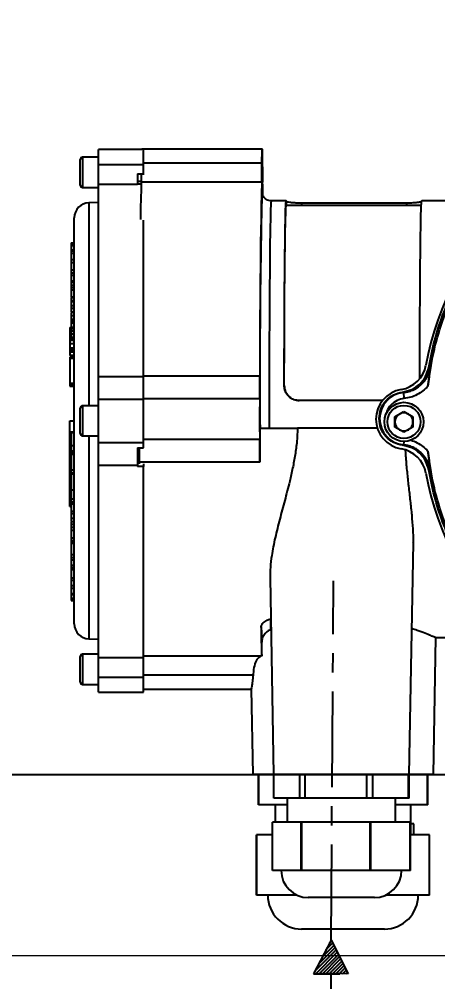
# Model space of a CAD drawing. Header units: millimetres. Extents: x 1756 to 4801, y 514 to 2668.
# Drawn here: x 2333.1 to 2472.1, y 2071.3 to 2390.9 of the extents above; entities that cross this region are included whole.
import ezdxf

# ---------------------------------------------------------------- set-up
doc = ezdxf.new("R2010")
doc.units = ezdxf.units.MM
doc.linetypes.add('CENTER', pattern=[50.8, 31.75, -6.35, 6.35, -6.35])
doc.layers.add('AM_5', color=3, linetype='Continuous', lineweight=25)
doc.layers.add('layer 1', color=7, linetype='Continuous')
doc.styles.add('SLDTEXTSTYLE1', font='txt.shx', dxfattribs={"width": 0.7, "bigfont": 'gbcbig.shx'})
doc.dimstyles.new('SLDDIMSTYLE12$0', dxfattribs={"dimtxt": 12, "dimasz": 10, "dimexe": 0, "dimexo": 0.0625, "dimgap": 0.875, "dimtad": 1, "dimdec": 1, "dimlfac": 1.8, "dimrnd": 1e-09, "dimzin": 12, "dimdsep": 46, "dimtxsty": 'SLDTEXTSTYLE1', "dimcen": 0.09, "dimdle": 8.16, "dimclrd": 3, "dimclre": 3, "dimadec": 0, "dimazin": 3, "dimtfac": 1, "dimtdec": 1, "dimtofl": 0, "dimtmove": 0, "dimatfit": 3, "dimfxl": 0, "dimfrac": 2, "dimtolj": 1, "dimlwd": 5, "dimlwe": 5, "dimarcsym": 0})

# ---------------------------------------------------------------- blocks, each defined once
blk = doc.blocks.new('*D47')
at = {"layer": 'AM_5', "color": 3, "lineweight": 5, "transparency": 16777216}
blk.add_line((2674.76, 2473.93), (2280.36, 2473.93), dxfattribs=at)
at = {"layer": 'AM_5', "color": 3, "linetype": 'Continuous', "lineweight": 5, "transparency": 16777216}
for p, q in [((2280.36, 2463.93), (2280.36, 2150.15)), ((2686.43, 2140.15), (2280.36, 2140.15))]:
    blk.add_line(p, q, dxfattribs=at)
at = {"layer": 'AM_5', "color": 3, "transparency": 16777216}
for points in [[(2278.69, 2463.93), (2282.03, 2463.93), (2280.36, 2473.93)], [(2278.69, 2150.15), (2282.03, 2150.15), (2280.36, 2140.15)]]:
    blk.add_solid(points, dxfattribs=at)
at = {"layer": 'Defpoints', "color": 0, "transparency": 16777216}
for p in [(2674.82, 2473.93), (2280.36, 2140.15), (2686.5, 2140.15)]:
    blk.add_point(p, dxfattribs=at)
at = {"layer": 'AM_5', "color": 0, "transparency": 16777216, "insert": (2265.77, 2307.04), "char_height": 12, "attachment_point": 5, "rotation": 90, "style": 'SLDTEXTSTYLE1'}
blk.add_mtext('\\A1;{\\H2.28571x;335}', dxfattribs=at)
blk = doc.blocks.new('*D48')
at = {"layer": 'AM_5', "color": 3, "lineweight": 5, "transparency": 16777216}
blk.add_line((2533.32, 2139.92), (2280.18, 2139.92), dxfattribs=at)
at = {"layer": 'AM_5', "color": 3, "linetype": 'Continuous', "lineweight": 5, "transparency": 16777216}
for p, q in [((2280.18, 2129.92), (2280.18, 2089.92)), ((2533.32, 2079.92), (2280.18, 2079.92))]:
    blk.add_line(p, q, dxfattribs=at)
at = {"layer": 'AM_5', "color": 3, "transparency": 16777216}
for points in [[(2278.51, 2129.92), (2281.84, 2129.92), (2280.18, 2139.92)], [(2278.51, 2089.92), (2281.84, 2089.92), (2280.18, 2079.92)]]:
    blk.add_solid(points, dxfattribs=at)
at = {"layer": 'Defpoints', "color": 0, "transparency": 16777216}
for p in [(2533.38, 2139.92), (2280.18, 2079.92), (2533.38, 2079.92)]:
    blk.add_point(p, dxfattribs=at)
at = {"layer": 'AM_5', "color": 0, "transparency": 16777216, "insert": (2265.59, 2109.92), "char_height": 12, "attachment_point": 5, "rotation": 90, "style": 'SLDTEXTSTYLE1'}
blk.add_mtext('\\A1;{\\H2.28571x;60}', dxfattribs=at)

msp = doc.modelspace()

# ---------------------------------------------------------------- hatches: boundary and pattern name
at = {"layer": 'layer 1'}
h = msp.add_hatch(dxfattribs=at)
h.set_pattern_fill('ANSI31', color=256, scale=0.25)
h.set_pattern_definition([(45, (-5471.8846, 3417.9834), (-0.56126601, 0.56126601), [])])
h.paths.add_polyline_path([(2436.639, 2085.135), (2430.773, 2073.984), (2436.563, 2073.984), (2442.353, 2073.905)])

# ---------------------------------------------------------------- linework, layer by layer
at = {"color": 7, "linetype": 'Continuous', "lineweight": 25}
for p, q in [((2373.735, 2347.665), (2359.356, 2347.665)), ((2359.356, 2342.64), (2359.356, 2347.665)), ((2373.733, 2347.62), (2373.748, 2347.81)), ((2413.746, 2347.81), (2373.748, 2347.81)), ((2374.356, 2342.64), (2374.356, 2347.618)), ((2353.356, 2340.065), (2353.356, 2344.315)), ((2359.356, 2345.065), (2354.106, 2345.065)), ((2354.106, 2345.065), (2354.106, 2340.065)), ((2413.684, 2343.142), (2374.356, 2343.142)), ((2353.356, 2335.815), (2353.356, 2340.065)), ((2354.106, 2340.065), (2354.106, 2335.065)), ((2359.356, 2342.64), (2374.356, 2342.64)), ((2359.356, 2336.199), (2359.356, 2342.64)), ((2372.356, 2339.56), (2374.356, 2339.56)), ((2372.356, 2339.56), (2372.356, 2336.199)), ((2374.356, 2339.56), (2374.356, 2342.64)), ((2374.356, 2339.265), (2374.356, 2339.56)), ((2372.356, 2337.124), (2373.627, 2337.124)), ((2413.614, 2336.819), (2373.615, 2336.819)), ((2354.106, 2335.065), (2359.356, 2335.065)), ((2359.356, 2336.199), (2372.356, 2336.199)), ((2359.356, 2272.284), (2359.356, 2336.199)), ((2372.356, 2336.199), (2372.356, 2336.107)), ((2373.583, 2336.107), (2372.356, 2336.107)), ((2359.356, 2330.065), (2356.225, 2329.983)), ((2356.225, 2329.983), (2356.225, 2262.565)), ((2421.746, 2330.61), (2416.746, 2330.61)), ((2421.789, 2329.11), (2421.789, 2330.459)), ((2426.835, 2329.962), (2461.834, 2329.962)), ((2426.835, 2329.962), (2426.835, 2329.11)), ((2461.834, 2329.11), (2461.834, 2329.962)), ((2476.049, 2330.61), (2466.744, 2330.61)), ((2466.608, 2329.11), (2421.746, 2329.11)), ((2351.356, 2257.565), (2351.356, 2324.984)), ((2374.356, 2272.284), (2374.356, 2324.191)), ((2350.356, 2316.699), (2351.356, 2316.699)), ((2350.356, 2316.699), (2350.356, 2316.558)), ((2350.356, 2316.558), (2351.356, 2316.558)), ((2350.356, 2316.558), (2350.356, 2315.967)), ((2350.356, 2315.926), (2351.356, 2315.926)), ((2350.356, 2315.926), (2350.356, 2315.786)), ((2350.356, 2315.786), (2351.356, 2315.786)), ((2350.356, 2314.354), (2351.356, 2314.354)), ((2350.356, 2314.354), (2350.356, 2314.216)), ((2350.356, 2314.216), (2351.356, 2314.216)), ((2350.356, 2314.216), (2350.356, 2314.094)), ((2350.356, 2314.058), (2351.356, 2314.058)), ((2350.356, 2314.058), (2350.356, 2313.27)), ((2350.356, 2313.27), (2351.356, 2313.27)), ((2350.356, 2311.193), (2351.356, 2311.193)), ((2350.356, 2310.11), (2351.356, 2310.11)), ((2350.356, 2310.11), (2350.356, 2307.667)), ((2350.356, 2307.667), (2351.356, 2307.667)), ((2350.231, 2305.607), (2350.356, 2305.607)), ((2350.356, 2306.736), (2351.356, 2306.736)), ((2350.356, 2306.736), (2350.356, 2305.913)), ((2350.356, 2305.913), (2351.356, 2305.913)), ((2350.356, 2305.913), (2350.356, 2304.018)), ((2350.356, 2304.018), (2351.356, 2304.018)), ((2350.356, 2304.018), (2350.356, 2303.588)), ((2350.356, 2303.588), (2351.356, 2303.588)), ((2350.356, 2302.656), (2351.356, 2302.656)), ((2350.356, 2302.656), (2350.356, 2301.833)), ((2350.356, 2301.833), (2351.356, 2301.833)), ((2350.356, 2301.833), (2350.356, 2301.096)), ((2350.231, 2298.402), (2350.356, 2298.402)), ((2350.356, 2301.096), (2351.356, 2301.096)), ((2350.356, 2300.932), (2350.356, 2300.657)), ((2350.356, 2298.769), (2351.356, 2298.769)), ((2350.356, 2298.735), (2350.356, 2298.69)), ((2350.356, 2298.69), (2351.356, 2298.69)), ((2350.356, 2298.495), (2351.356, 2298.495)), ((2350.356, 2297.53), (2351.356, 2297.53)), ((2350.356, 2297.161), (2351.356, 2297.161)), ((2350.356, 2297.09), (2350.356, 2297.045)), ((2350.356, 2295.847), (2351.356, 2295.847)), ((2350.356, 2295.835), (2350.356, 2295.003)), ((2350.356, 2294.924), (2351.356, 2294.924)), ((2350.356, 2293.77), (2351.356, 2293.77)), ((2350.356, 2293.671), (2351.356, 2293.671)), ((2350.356, 2293.496), (2350.356, 2292.498)), ((2350.356, 2292.498), (2351.356, 2292.498)), ((2349.856, 2288.522), (2350.356, 2288.522)), ((2349.856, 2288.522), (2349.856, 2288.053)), ((2350.356, 2291.356), (2351.356, 2291.356)), ((2350.356, 2291.356), (2350.356, 2290.815)), ((2350.356, 2290.815), (2351.356, 2290.815)), ((2350.356, 2290.781), (2350.356, 2290.687)), ((2350.356, 2290.687), (2351.356, 2290.687)), ((2350.356, 2290.687), (2350.356, 2290.147)), ((2350.356, 2290.147), (2351.356, 2290.147)), ((2350.356, 2288.695), (2351.356, 2288.695)), ((2350.356, 2288.695), (2350.356, 2288.185)), ((2349.856, 2288.053), (2350.356, 2288.053)), ((2349.856, 2288.053), (2349.856, 2287.745)), ((2349.856, 2287.745), (2350.356, 2287.745)), ((2349.856, 2287.745), (2349.856, 2287.743)), ((2349.856, 2287.743), (2350.356, 2287.743)), ((2349.856, 2287.743), (2349.856, 2286.796)), ((2349.856, 2286.796), (2350.356, 2286.796)), ((2349.856, 2286.796), (2349.856, 2284.353)), ((2350.356, 2288.185), (2351.356, 2288.185)), ((2350.356, 2287.471), (2351.356, 2287.471)), ((2350.356, 2287.471), (2350.356, 2286.51)), ((2350.356, 2286.51), (2351.356, 2286.51)), ((2350.356, 2285.397), (2351.356, 2285.397)), ((2350.356, 2285.397), (2350.356, 2284.827)), ((2349.856, 2284.353), (2351.356, 2284.353)), ((2349.856, 2284.353), (2349.856, 2283.248)), ((2349.856, 2283.248), (2351.356, 2283.248)), ((2350.356, 2284.827), (2351.356, 2284.827)), ((2349.856, 2281.834), (2351.356, 2281.834)), ((2349.856, 2281.834), (2349.856, 2281.533)), ((2349.856, 2281.533), (2351.356, 2281.533)), ((2349.856, 2280.985), (2351.356, 2280.985)), ((2349.856, 2280.985), (2349.856, 2280.439)), ((2349.856, 2280.439), (2351.356, 2280.439)), ((2349.856, 2280.439), (2349.856, 2279.413)), ((2349.856, 2279.413), (2351.356, 2279.413)), ((2349.856, 2279.295), (2351.356, 2279.295)), ((2349.856, 2279.068), (2351.356, 2279.068)), ((2349.856, 2279.029), (2351.356, 2279.029)), ((2349.856, 2278.718), (2349.856, 2278.565)), ((2349.856, 2278.565), (2351.356, 2278.565)), ((2349.856, 2278.565), (2349.856, 2278.358)), ((2349.856, 2278.358), (2351.356, 2278.358)), ((2349.856, 2278.358), (2349.856, 2270.084)), ((2413.018, 2272.423), (2374.356, 2272.423)), ((2469.058, 2275.314), (2469.575, 2275.194)), ((2349.856, 2270.084), (2351.356, 2270.084)), ((2349.856, 2269.605), (2349.856, 2269.112)), ((2349.856, 2269.605), (2351.356, 2269.605)), ((2359.356, 2272.284), (2374.356, 2272.284)), ((2359.356, 2264.715), (2359.356, 2272.284)), ((2374.356, 2264.715), (2374.356, 2272.284)), ((2421.083, 2269.277), (2421.097, 2269.277)), ((2349.856, 2269.112), (2351.356, 2269.112)), ((2460.407, 2267.111), (2460.657, 2266.962)), ((2460.657, 2266.962), (2460.846, 2264.971)), ((2359.356, 2264.715), (2374.356, 2264.715)), ((2359.356, 2250.414), (2359.356, 2264.715)), ((2412.959, 2264.85), (2374.356, 2264.85)), ((2374.356, 2250.414), (2374.356, 2264.715)), ((2453.677, 2264.277), (2426.077, 2264.277)), ((2353.356, 2253.315), (2353.356, 2261.815)), ((2359.356, 2262.565), (2354.106, 2262.565)), ((2354.106, 2262.565), (2354.106, 2252.565)), ((2457.848, 2258.944), (2460.848, 2260.676)), ((2460.848, 2260.676), (2463.848, 2258.944)), ((2349.856, 2257.565), (2351.356, 2257.565)), ((2349.856, 2229.104), (2349.856, 2257.565)), ((2351.356, 2190.145), (2351.356, 2257.565)), ((2457.848, 2255.48), (2457.848, 2258.944)), ((2463.848, 2258.944), (2463.848, 2255.48)), ((2351.356, 2253.764), (2350.231, 2253.764)), ((2350.356, 2253.686), (2351.356, 2253.686)), ((2413.006, 2255.11), (2425.532, 2255.11)), ((2452.005, 2255.11), (2425.532, 2255.11)), ((2460.848, 2253.748), (2457.848, 2255.48)), ((2463.848, 2255.48), (2460.848, 2253.748)), ((2354.106, 2252.565), (2359.356, 2252.565)), ((2356.225, 2252.565), (2356.225, 2185.147)), ((2359.356, 2250.414), (2374.356, 2250.414)), ((2359.356, 2242.846), (2359.356, 2250.414)), ((2412.959, 2251.37), (2374.356, 2251.37)), ((2374.356, 2248.632), (2374.356, 2250.414)), ((2460.762, 2250.713), (2460.657, 2249.609)), ((2350.356, 2249.395), (2351.356, 2249.395)), ((2350.356, 2249.395), (2350.356, 2247.621)), ((2350.356, 2247.621), (2351.356, 2247.621)), ((2350.356, 2247.621), (2350.356, 2247.096)), ((2350.356, 2247.096), (2351.356, 2247.096)), ((2350.356, 2247.096), (2350.356, 2246.866)), ((2350.356, 2246.866), (2351.356, 2246.866)), ((2350.356, 2246.866), (2350.356, 2246.692)), ((2372.356, 2248.632), (2374.356, 2248.632)), ((2372.356, 2248.632), (2372.356, 2242.846)), ((2372.356, 2248.481), (2372.999, 2248.481)), ((2460.407, 2249.46), (2460.657, 2249.609)), ((2350.356, 2246.692), (2351.356, 2246.692)), ((2350.356, 2246.692), (2350.356, 2246.462)), ((2350.356, 2246.462), (2350.356, 2241.244)), ((2350.356, 2246.462), (2351.356, 2246.462)), ((2372.356, 2245.689), (2373.014, 2245.689)), ((2413.018, 2243.797), (2373.019, 2243.797)), ((2373.02, 2243.308), (2373.019, 2243.797)), ((2350.356, 2241.244), (2351.356, 2241.244)), ((2350.356, 2241.244), (2350.356, 2240.325)), ((2359.356, 2242.846), (2372.356, 2242.846)), ((2359.356, 2178.93), (2359.356, 2242.846)), ((2372.356, 2242.846), (2372.356, 2242.362)), ((2374.356, 2242.362), (2372.356, 2242.362)), ((2374.356, 2243.295), (2374.356, 2242.362)), ((2374.356, 2178.93), (2374.356, 2242.362)), ((2469.575, 2241.377), (2469.058, 2241.258)), ((2350.356, 2240.325), (2351.356, 2240.325)), ((2350.356, 2240.325), (2350.356, 2239.986)), ((2350.356, 2239.986), (2350.356, 2234.668)), ((2350.356, 2239.986), (2351.356, 2239.986)), ((2350.356, 2234.668), (2351.356, 2234.668)), ((2350.356, 2234.668), (2350.356, 2231.706)), ((2350.356, 2231.475), (2350.231, 2231.475)), ((2350.356, 2231.706), (2350.356, 2230.619)), ((2350.356, 2231.706), (2351.356, 2231.706)), ((2349.856, 2229.104), (2350.356, 2229.104)), ((2350.356, 2230.619), (2351.356, 2230.619)), ((2350.356, 2230.619), (2350.356, 2230.057)), ((2350.356, 2230.057), (2351.356, 2230.057)), ((2350.356, 2230.057), (2350.356, 2227.56)), ((2350.356, 2226.806), (2350.231, 2226.806)), ((2350.231, 2225.02), (2350.356, 2225.02)), ((2350.356, 2227.56), (2351.356, 2227.56)), ((2350.356, 2227.56), (2350.356, 2226.806)), ((2350.356, 2226.806), (2351.356, 2226.806)), ((2350.356, 2225.297), (2351.356, 2225.297)), ((2350.231, 2224.165), (2351.356, 2224.165)), ((2350.356, 2223.276), (2351.356, 2223.276)), ((2350.356, 2223.276), (2350.356, 2222.27)), ((2350.356, 2222.27), (2351.356, 2222.27)), ((2350.356, 2222.27), (2350.356, 2221.288)), ((2350.356, 2221.288), (2351.356, 2221.288)), ((2350.356, 2221.288), (2350.356, 2221.212)), ((2350.356, 2219.052), (2350.231, 2219.052)), ((2350.356, 2221.212), (2351.356, 2221.212)), ((2350.356, 2221.212), (2350.356, 2218.75)), ((2350.356, 2218.75), (2351.356, 2218.75)), ((2350.356, 2218.75), (2350.356, 2217.808)), ((2350.356, 2217.808), (2351.356, 2217.808)), ((2350.356, 2217.808), (2350.356, 2217.651)), ((2350.356, 2217.651), (2351.356, 2217.651)), ((2350.356, 2217.651), (2350.356, 2216.937)), ((2350.356, 2216.937), (2351.356, 2216.937)), ((2350.356, 2216.937), (2350.356, 2213.177)), ((2462.625, 2140.11), (2463.969, 2217.106)), ((2350.356, 2213.177), (2351.356, 2213.177)), ((2350.356, 2213.177), (2350.356, 2212.233)), ((2350.356, 2212.233), (2351.356, 2212.233)), ((2350.356, 2212.233), (2350.356, 2211.42)), ((2350.231, 2210.644), (2350.356, 2210.644)), ((2350.231, 2209.777), (2350.356, 2209.777)), ((2350.356, 2211.42), (2351.356, 2211.42)), ((2350.356, 2211.42), (2350.356, 2209.602)), ((2350.356, 2209.602), (2351.356, 2209.602)), ((2350.356, 2209.602), (2350.356, 2208.855)), ((2350.356, 2208.855), (2351.356, 2208.855)), ((2350.356, 2208.855), (2350.356, 2208.215)), ((2350.356, 2208.215), (2350.356, 2205.402)), ((2350.356, 2208.215), (2351.356, 2208.215)), ((2350.356, 2205.402), (2351.356, 2205.402)), ((2350.356, 2205.402), (2350.356, 2204.611)), ((2416.359, 2205.455), (2417.5, 2140.11)), ((2350.356, 2204.611), (2351.356, 2204.611)), ((2350.356, 2204.611), (2350.356, 2202.915)), ((2350.356, 2202.915), (2351.356, 2202.915)), ((2350.356, 2202.915), (2350.356, 2201.972)), ((2350.356, 2201.972), (2351.356, 2201.972)), ((2350.356, 2201.972), (2350.356, 2200.247)), ((2350.356, 2200.247), (2351.356, 2200.247)), ((2350.356, 2200.247), (2350.356, 2199.871)), ((2350.356, 2199.871), (2351.356, 2199.871)), ((2350.356, 2199.871), (2350.356, 2198.711)), ((2350.356, 2198.711), (2351.356, 2198.711)), ((2350.356, 2198.711), (2350.356, 2198.291)), ((2350.356, 2198.291), (2351.356, 2198.291)), ((2350.356, 2198.291), (2350.356, 2198.166)), ((2350.356, 2198.166), (2351.356, 2198.166)), ((2350.356, 2198.166), (2350.356, 2197.904)), ((2350.356, 2197.904), (2351.356, 2197.904)), ((2356.225, 2185.147), (2359.356, 2185.065)), ((2470.618, 2140.11), (2471.412, 2185.613)), ((2471.411, 2185.61), (2476.049, 2185.61)), ((2359.356, 2180.065), (2354.106, 2180.065)), ((2354.106, 2180.065), (2354.106, 2170.065)), ((2353.356, 2170.815), (2353.356, 2179.315)), ((2359.356, 2178.93), (2374.356, 2178.93)), ((2359.356, 2172.49), (2359.356, 2178.93)), ((2413.343, 2179.401), (2374.356, 2179.401)), ((2374.356, 2172.49), (2374.356, 2178.93)), ((2359.356, 2172.49), (2374.356, 2172.49)), ((2359.356, 2167.465), (2359.356, 2172.49)), ((2410.733, 2173.078), (2374.356, 2173.078)), ((2374.356, 2167.465), (2374.356, 2172.49)), ((2354.106, 2170.065), (2359.356, 2170.065)), ((2359.356, 2167.465), (2374.356, 2167.465)), ((2374.356, 2168.41), (2410.125, 2168.41)), ((2410.123, 2168.438), (2410.618, 2140.11)), ((2417.5, 2140.11), (2410.618, 2140.11)), ((2412.493, 2140.066), (2412.493, 2130.066)), ((2412.525, 2140.066), (2412.493, 2140.066)), ((2412.525, 2130.066), (2412.525, 2140.066)), ((2417.582, 2140.066), (2412.525, 2140.066)), ((2462.625, 2140.11), (2417.5, 2140.11)), ((2417.582, 2132.251), (2417.582, 2140.11)), ((2426.253, 2132.251), (2426.253, 2140.11)), ((2428.009, 2132.251), (2428.009, 2140.11)), ((2448.542, 2132.251), (2448.542, 2140.11)), ((2450.489, 2132.251), (2450.489, 2140.11)), ((2462.351, 2132.251), (2462.351, 2140.11)), ((2462.543, 2132.251), (2462.543, 2140.11)), ((2468.711, 2140.066), (2462.543, 2140.066)), ((2470.618, 2140.11), (2462.625, 2140.11)), ((2468.711, 2130.066), (2468.711, 2140.066)), ((2468.743, 2140.066), (2468.711, 2140.066)), ((2468.743, 2130.066), (2468.743, 2140.066)), ((2426.253, 2132.251), (2417.582, 2132.251)), ((2422.062, 2132.251), (2422.062, 2124.251)), ((2428.009, 2132.251), (2426.253, 2132.251)), ((2448.542, 2132.251), (2428.009, 2132.251)), ((2450.489, 2132.251), (2448.542, 2132.251)), ((2462.351, 2132.251), (2450.489, 2132.251)), ((2458.062, 2124.251), (2458.062, 2132.251)), ((2462.543, 2132.251), (2462.351, 2132.251)), ((2412.525, 2130.066), (2412.493, 2130.066)), ((2422.062, 2130.066), (2412.525, 2130.066)), ((2418.118, 2130.066), (2418.118, 2124.251)), ((2468.711, 2130.066), (2458.062, 2130.066)), ((2463.118, 2120.066), (2463.118, 2130.066)), ((2468.743, 2130.066), (2468.711, 2130.066)), ((2417.14, 2108.251), (2417.14, 2124.251)), ((2426.695, 2124.251), (2417.14, 2124.251)), ((2426.695, 2108.251), (2426.695, 2124.251)), ((2426.963, 2124.251), (2426.695, 2124.251)), ((2426.963, 2108.251), (2426.963, 2124.251)), ((2449.588, 2124.251), (2426.963, 2124.251)), ((2449.588, 2108.251), (2449.588, 2124.251)), ((2449.885, 2124.251), (2449.588, 2124.251)), ((2449.885, 2108.251), (2449.885, 2124.251)), ((2462.955, 2124.251), (2449.885, 2124.251)), ((2462.955, 2108.251), (2462.955, 2124.251)), ((2462.984, 2124.251), (2462.955, 2124.251)), ((2462.984, 2108.251), (2462.984, 2124.251)), ((2464.171, 2123.705), (2463.118, 2123.705)), ((2464.171, 2120.066), (2464.171, 2123.705)), ((2464.171, 2123.705), (2464.173, 2123.705)), ((2464.173, 2120.066), (2464.173, 2123.705)), ((2411.868, 2120.066), (2411.868, 2100.066)), ((2411.868, 2100.066), (2411.868, 2120.066)), ((2417.14, 2120.066), (2411.868, 2120.066)), ((2411.868, 2120.066), (2411.868, 2120.066)), ((2469.367, 2120.066), (2462.984, 2120.066)), ((2469.367, 2100.066), (2469.367, 2120.066)), ((2469.368, 2120.066), (2469.367, 2120.066)), ((2469.368, 2100.066), (2469.368, 2120.066)), ((2421.918, 2108.251), (2417.14, 2108.251)), ((2426.695, 2108.251), (2421.918, 2108.251)), ((2426.963, 2108.251), (2426.695, 2108.251)), ((2438.275, 2108.251), (2426.963, 2108.251)), ((2449.588, 2108.251), (2438.275, 2108.251)), ((2449.885, 2108.251), (2449.588, 2108.251)), ((2456.42, 2108.251), (2449.885, 2108.251)), ((2462.955, 2108.251), (2456.42, 2108.251)), ((2462.984, 2108.251), (2462.955, 2108.251)), ((2418.968, 2100.066), (2411.868, 2100.066)), ((2411.868, 2100.066), (2411.868, 2100.066)), ((2425.32, 2100.066), (2418.968, 2100.066)), ((2454.817, 2100.066), (2454.805, 2100.066)), ((2454.817, 2100.066), (2454.817, 2100.072)), ((2455.172, 2100.066), (2454.817, 2100.066)), ((2455.172, 2100.066), (2455.172, 2100.244)), ((2462.27, 2100.066), (2455.172, 2100.066)), ((2469.367, 2100.066), (2462.27, 2100.066)), ((2469.368, 2100.066), (2469.367, 2100.066)), ((2451.062, 2099.251), (2429.062, 2099.251)), ((2454.368, 2088.816), (2426.868, 2088.816))]:
    msp.add_line(p, q, dxfattribs=at)
at = {"color": 7, "linetype": 'Continuous', "lineweight": 25, "flags": 128}
for points in [[(2413.684, 2343.142), (2413.691, 2344.685), (2413.702, 2345.99), (2413.715, 2346.981), (2413.73, 2347.6), (2413.746, 2347.81), (2413.762, 2347.6), (2413.777, 2346.981), (2413.79, 2345.99), (2413.801, 2344.685), (2413.809, 2343.142)], [(2413.679, 2333.255), (2413.681, 2333.276), (2413.729, 2333.586), (2413.777, 2333.537), (2413.787, 2333.482)], [(2416.746, 2330.61), (2416.701, 2330.448), (2416.654, 2329.929), (2416.608, 2329.057), (2416.562, 2327.834), (2416.517, 2326.268), (2416.474, 2324.365), (2416.431, 2322.136), (2416.39, 2319.591), (2416.351, 2316.743), (2416.314, 2313.605), (2416.279, 2310.194), (2416.247, 2306.526), (2416.216, 2302.619), (2416.189, 2298.493), (2416.164, 2294.168), (2416.142, 2289.664), (2416.123, 2285.005), (2416.107, 2280.214), (2416.094, 2275.313), (2416.085, 2270.328), (2416.078, 2265.282), (2416.075, 2260.201), (2416.076, 2255.11)], [(2421.083, 2269.277), (2421.092, 2274.296), (2421.104, 2279.234), (2421.119, 2284.068), (2421.138, 2288.772), (2421.159, 2293.324), (2421.184, 2297.702), (2421.211, 2301.882), (2421.241, 2305.845), (2421.273, 2309.571), (2421.308, 2313.041), (2421.345, 2316.237), (2421.384, 2319.146), (2421.424, 2321.75), (2421.467, 2324.039), (2421.51, 2326), (2421.555, 2327.623), (2421.601, 2328.902), (2421.648, 2329.828), (2421.695, 2330.398), (2421.742, 2330.609), (2421.789, 2330.459)], [(2466.085, 2271.546), (2466.09, 2274.296), (2466.102, 2279.234), (2466.117, 2284.068), (2466.136, 2288.772), (2466.157, 2293.324), (2466.182, 2297.702), (2466.209, 2301.882), (2466.239, 2305.845), (2466.271, 2309.571), (2466.306, 2313.041), (2466.343, 2316.237), (2466.382, 2319.146), (2466.422, 2321.75), (2466.465, 2324.039), (2466.508, 2326), (2466.553, 2327.623), (2466.599, 2328.902), (2466.646, 2329.828), (2466.693, 2330.398), (2466.74, 2330.609), (2466.744, 2330.61)], [(2421.097, 2269.277), (2421.106, 2274.183), (2421.118, 2279.008), (2421.133, 2283.731), (2421.151, 2288.326), (2421.172, 2292.772), (2421.196, 2297.045), (2421.223, 2301.126), (2421.252, 2304.994), (2421.284, 2308.629), (2421.318, 2312.014), (2421.354, 2315.132), (2421.392, 2317.967), (2421.432, 2320.505), (2421.474, 2322.734), (2421.516, 2324.643), (2421.56, 2326.222), (2421.605, 2327.463), (2421.651, 2328.361), (2421.697, 2328.911), (2421.743, 2329.109), (2421.746, 2329.11)], [(2413.006, 2255.11), (2413.007, 2253.688), (2413.008, 2252.267), (2413.009, 2250.848), (2413.01, 2249.432), (2413.012, 2248.018), (2413.014, 2246.607), (2413.016, 2245.2), (2413.018, 2243.797)], [(2413.609, 2179.494), (2413.608, 2182.08), (2413.607, 2184.112)]]:
    msp.add_lwpolyline(points, dxfattribs=at)
at = {"color": 7, "linetype": 'Continuous', "lineweight": 25}
for radius in [6.5, 5.5]:
    msp.add_circle((2460.848, 2257.212), radius, dxfattribs=at)
for centre, radius, start, end in [((2566.521, 2258.112), 99.998, 100.32817, 169.67428), ((2354.106, 2344.315), 0.75, 90, 180), ((2172.834, 2342.65), 240.85, 358.61287, 0.11705), ((2654.658, 2342.65), 240.85, 179.88295, 181.38713), ((2804.011, 2320.839), 430.692, 177.87367, 179.52226), ((2274.485, 2339.897), 99.178, 358.22174, 359.63331), ((4926.431, 2281.363), 2513.429, 178.735735, 180.203816), ((2236.497, 2328.919), 177.557, 1.17327, 2.5502), ((2354.106, 2335.815), 0.75, 180, 270), ((5040.272, 2272.988), 2627.284, 178.685579, 180.389885), ((2356.356, 2324.984), 5, 91.5, 180), ((2458.305, 2277.829), 10, 279.26996, 349.67431), ((1979.809, 2271.983), 433.209, 359.05652, 0.05807), ((2461.523, 2258.11), 9.98, 99.27074, 260.72926), ((2461.478, 2258.286), 8.715, 95.40246, 264.59754), ((2873.18, 2258.11), 460.27, 179.16093, 180.83907), ((2354.106, 2261.815), 0.75, 90, 180), ((2460.848, 2257.212), 3, 120, 180), ((2460.848, 2257.212), 3, 60, 120), ((2460.848, 2257.212), 3, 0, 60), ((2460.848, 2257.212), 3, 180, 240), ((2460.848, 2257.212), 3, 300, 0), ((2354.106, 2253.315), 0.75, 180, 270), ((2460.848, 2257.212), 3, 240, 300), ((1979.809, 2244.236), 433.209, 359.94193, 0.94348), ((1635.988, 2242.904), 737.032, 0.069476, 0.445347), ((2458.305, 2238.391), 10, 10.32569, 80.73004), ((2566.521, 2258.107), 99.998, 190.32572, 259.67183), ((2356.356, 2190.145), 5, 180, 268.5), ((2709.552, 2197.585), 293.134, 181.17106, 181.81739), ((2760.881, 2192.849), 347.528, 180.64872, 182.20235), ((2642.838, 2193.253), 229.412, 181.05093, 182.28359), ((2354.106, 2179.315), 0.75, 90, 180), ((2354.106, 2170.815), 0.75, 180, 270), ((2429.062, 2108.251), 9, 180, 270), ((2451.062, 2108.251), 9, 270, 0), ((2426.868, 2100.066), 11.25, 180, 270), ((2454.368, 2100.066), 11.25, 270, 0)]:
    msp.add_arc(centre, radius, start, end, dxfattribs=at)
for points in [[(2468.804, 2269.075), (2469.328, 2272.727), (2470.376, 2280.03), (2473.496, 2290.673), (2477.704, 2300.916), (2483.059, 2310.617), (2489.464, 2319.656), (2496.845, 2327.918), (2505.107, 2335.299), (2514.147, 2341.704), (2523.847, 2347.059), (2534.09, 2351.267), (2544.733, 2354.387), (2552.037, 2355.435), (2555.688, 2355.959)], [(2469.058, 2275.314), (2469.646, 2278.227), (2470.822, 2284.055), (2473.574, 2292.549), (2477.022, 2300.778), (2481.222, 2308.649), (2486.067, 2316.15), (2489.841, 2320.743), (2491.729, 2323.04)], [(2452.587, 2258.286), (2452.701, 2259.361), (2452.928, 2261.512), (2454.692, 2264.298), (2457.246, 2266.385), (2459.353, 2266.869), (2460.407, 2267.111)], [(2460.407, 2249.46), (2459.353, 2249.702), (2457.246, 2250.187), (2454.692, 2252.273), (2452.928, 2255.06), (2452.701, 2257.21), (2452.587, 2258.286)], [(2555.688, 2160.612), (2552.037, 2161.136), (2544.733, 2162.184), (2534.09, 2165.304), (2523.847, 2169.512), (2514.147, 2174.867), (2505.107, 2181.272), (2496.845, 2188.653), (2489.464, 2196.915), (2483.059, 2205.954), (2477.704, 2215.655), (2473.496, 2225.898), (2470.376, 2236.541), (2469.328, 2243.845), (2468.804, 2247.496)], [(2491.729, 2193.532), (2489.841, 2195.828), (2486.067, 2200.421), (2481.222, 2207.922), (2477.022, 2215.793), (2473.574, 2224.022), (2470.822, 2232.516), (2469.646, 2238.344), (2469.058, 2241.258)]]:
    msp.add_open_spline(points, degree=3, dxfattribs=at)
for points, knots in [([(2416.739, 2330.642), (2416.635, 2330.633), (2416.226, 2330.6), (2415.571, 2330.817), (2414.895, 2331.213), (2414.423, 2331.685), (2414.123, 2332.14), (2413.956, 2332.511), (2413.873, 2332.773), (2413.835, 2332.945), (2413.829, 2332.983), (2413.825, 2333.004)], [0, 0, 0, 0, 0.0474745, 0.1861905, 0.3044679, 0.409811, 0.5056994, 0.5992557, 0.704506, 0.8379016, 1, 1, 1, 1]), ([(2421.789, 2330.459), (2421.85, 2330.419), (2421.972, 2330.338), (2422.851, 2330.186), (2424.135, 2330.052), (2425.547, 2329.973), (2426.473, 2329.965), (2426.835, 2329.962)], [0, 0, 0, 0, 0.2153056, 0.4305877, 0.6463333, 0.8614906, 1, 1, 1, 1]), ([(2461.834, 2329.962), (2462.392, 2329.969), (2463.509, 2329.984), (2464.992, 2330.094), (2466.113, 2330.236), (2466.711, 2330.368), (2466.765, 2330.433), (2466.787, 2330.459)], [0, 0, 0, 0, 0.2129679, 0.4258966, 0.639898, 0.8553588, 1, 1, 1, 1]), ([(2350.356, 2315.786), (2350.356, 2315.52), (2350.356, 2315.045), (2350.356, 2314.565), (2350.356, 2314.354)], [0, 0, 0, 0, 0.5599857, 1, 1, 1, 1]), ([(2350.356, 2314.216), (2350.356, 2314.18), (2350.356, 2314.117), (2350.356, 2314.076), (2350.356, 2314.058)], [0, 0, 0, 0, 0.55998218, 1, 1, 1, 1]), ([(2350.356, 2313.355), (2350.356, 2312.924), (2350.356, 2312.086), (2350.356, 2311.464), (2350.356, 2311.161)], [0, 0, 0, 0, 0.5132266, 1, 1, 1, 1]), ([(2350.356, 2311.193), (2350.356, 2310.986), (2350.356, 2310.617), (2350.356, 2310.265), (2350.356, 2310.11)], [0, 0, 0, 0, 0.5600034, 1, 1, 1, 1]), ([(2350.356, 2307.667), (2350.356, 2307.488), (2350.356, 2307.168), (2350.356, 2306.868), (2350.356, 2306.736)], [0, 0, 0, 0, 0.5599966, 1, 1, 1, 1]), ([(2350.356, 2303.588), (2350.356, 2303.409), (2350.356, 2303.089), (2350.356, 2302.788), (2350.356, 2302.656)], [0, 0, 0, 0, 0.5599959, 1, 1, 1, 1]), ([(2350.356, 2301.096), (2350.356, 2300.665), (2350.356, 2299.893), (2350.356, 2299.113), (2350.356, 2298.769)], [0, 0, 0, 0, 0.55999742, 1, 1, 1, 1]), ([(2350.356, 2298.495), (2350.356, 2298.219), (2350.356, 2297.917), (2350.356, 2297.625), (2350.356, 2297.6)], [0, 0, 0, 0, 0.9148031, 1, 1, 1, 1]), ([(2350.356, 2297.53), (2350.356, 2297.455), (2350.356, 2297.322), (2350.356, 2297.21), (2350.356, 2297.161)], [0, 0, 0, 0, 0.5600131, 1, 1, 1, 1]), ([(2350.356, 2297.161), (2350.356, 2296.915), (2350.356, 2296.476), (2350.356, 2296.039), (2350.356, 2295.847)], [0, 0, 0, 0, 0.56000068, 1, 1, 1, 1]), ([(2350.356, 2294.924), (2350.356, 2294.7), (2350.356, 2294.302), (2350.356, 2293.932), (2350.356, 2293.77)], [0, 0, 0, 0, 0.5596888, 1, 1, 1, 1]), ([(2350.356, 2292.498), (2350.356, 2292.281), (2350.356, 2291.892), (2350.356, 2291.52), (2350.356, 2291.356)], [0, 0, 0, 0, 0.5599848, 1, 1, 1, 1]), ([(2350.356, 2290.147), (2350.356, 2289.879), (2350.356, 2289.389), (2350.356, 2288.911), (2350.356, 2288.695)], [0, 0, 0, 0, 0.5459318, 1, 1, 1, 1]), ([(2350.356, 2288.153), (2350.356, 2288.065), (2350.356, 2287.843), (2350.356, 2287.611), (2350.356, 2287.471)], [0, 0, 0, 0, 0.4010952, 1, 1, 1, 1]), ([(2350.356, 2286.51), (2350.356, 2286.292), (2350.356, 2285.903), (2350.356, 2285.552), (2350.356, 2285.397)], [0, 0, 0, 0, 0.56003177, 1, 1, 1, 1]), ([(2349.856, 2283.248), (2349.856, 2282.827), (2349.856, 2282.073), (2349.856, 2281.907), (2349.856, 2281.834)], [0, 0, 0, 0, 0.5581866, 1, 1, 1, 1]), ([(2349.856, 2281.533), (2349.856, 2281.488), (2349.856, 2281.425), (2349.856, 2281.191), (2349.856, 2281.053), (2349.856, 2280.985)], [0, 0, 0, 0, 0.559369, 0.7797892, 1, 1, 1, 1]), ([(2349.856, 2279.413), (2349.856, 2279.406), (2349.856, 2279.394), (2349.856, 2279.325), (2349.856, 2279.295)], [0, 0, 0, 0, 0.5599418, 1, 1, 1, 1]), ([(2460.407, 2267.111), (2461.453, 2267.338), (2463.541, 2267.79), (2466.19, 2269.669), (2468.211, 2272.213), (2468.776, 2274.279), (2469.058, 2275.314)], [0, 0, 0, 0, 0.2500652, 0.4994456, 0.7493864, 1, 1, 1, 1]), ([(2460.657, 2266.962), (2461.298, 2267.059), (2462.522, 2267.243), (2464.001, 2267.845), (2465.09, 2268.461), (2465.856, 2269.003), (2467.144, 2270.097), (2468.723, 2272.056), (2469.295, 2274.163), (2469.575, 2275.194)], [0, 0, 0, 0, 0.1490594, 0.2844868, 0.3652537, 0.4374076, 0.5004523, 0.7554677, 1, 1, 1, 1]), ([(2469.575, 2275.194), (2469.438, 2274.223), (2469.165, 2272.29), (2468.924, 2270.143), (2468.804, 2269.075)], [0, 0, 0, 0, 0.5024427, 1, 1, 1, 1]), ([(2349.856, 2270.084), (2349.856, 2269.968), (2349.856, 2269.807), (2349.856, 2269.638), (2349.856, 2269.616), (2349.856, 2269.605)], [0, 0, 0, 0, 0.5604886, 0.7801175, 1, 1, 1, 1]), ([(2426.077, 2264.277), (2425.517, 2264.332), (2424.397, 2264.442), (2422.904, 2265.298), (2421.776, 2266.556), (2421.17, 2267.963), (2421.108, 2268.897), (2421.083, 2269.277)], [0, 0, 0, 0, 0.2131127, 0.4262212, 0.6394652, 0.8533812, 1, 1, 1, 1]), ([(2421.097, 2269.277), (2421.151, 2268.714), (2421.261, 2267.587), (2422.128, 2266.081), (2423.405, 2264.951), (2424.808, 2264.36), (2425.73, 2264.3), (2426.091, 2264.277)], [0, 0, 0, 0, 0.2166735, 0.4334219, 0.6484226, 0.8620356, 1, 1, 1, 1]), ([(2468.804, 2269.075), (2468.27, 2268.523), (2467.206, 2267.421), (2465.249, 2266.201), (2463.12, 2265.315), (2461.605, 2265.086), (2460.846, 2264.971)], [0, 0, 0, 0, 0.250755, 0.4999887, 0.7492331, 1, 1, 1, 1]), ([(2460.846, 2264.971), (2460.056, 2264.815), (2458.42, 2264.489), (2456.442, 2262.893), (2455.29, 2261.347), (2455.137, 2260.38), (2455.117, 2260.255)], [0, 0, 0, 0, 0.3027449, 0.6273546, 0.9519642, 1, 1, 1, 1]), ([(2350.356, 2253.686), (2350.356, 2253.622), (2350.356, 2253.495), (2350.356, 2253.066), (2350.356, 2252.208), (2350.356, 2250.872), (2350.356, 2249.888), (2350.356, 2249.395)], [0, 0, 0, 0, 0.18736448, 0.37442493, 0.56063137, 0.77992698, 1, 1, 1, 1]), ([(2425.532, 2255.11), (2425.465, 2253.626), (2425.332, 2250.657), (2424.736, 2246.224), (2423.913, 2241.828), (2422.739, 2236.75), (2421.245, 2231.082), (2419.542, 2224.829), (2418.005, 2218.712), (2416.967, 2213.405), (2416.406, 2208.983), (2416.383, 2206.606), (2416.372, 2205.455)], [0, 0, 0, 0, 0.0805066, 0.1610356, 0.2436293, 0.326242, 0.4506218, 0.5750041, 0.7030896, 0.8311062, 0.9182791, 1, 1, 1, 1]), ([(2463.126, 2251.154), (2463.836, 2250.9), (2465.263, 2250.39), (2467.204, 2249.144), (2468.27, 2248.047), (2468.804, 2247.496)], [0, 0, 0, 0, 0.3300361, 0.6639988, 1, 1, 1, 1]), ([(2469.058, 2241.258), (2468.777, 2242.29), (2468.216, 2244.352), (2466.197, 2246.896), (2463.548, 2248.778), (2461.455, 2249.232), (2460.407, 2249.46)], [0, 0, 0, 0, 0.2500466, 0.4994486, 0.7493959, 1, 1, 1, 1]), ([(2469.575, 2241.377), (2469.3, 2242.411), (2468.93, 2243.804), (2467.975, 2245.338), (2467.296, 2246.218), (2466.481, 2247.057), (2465.463, 2247.883), (2464.151, 2248.666), (2462.522, 2249.328), (2461.298, 2249.512), (2460.657, 2249.609)], [0, 0, 0, 0, 0.2442906, 0.329037, 0.4144904, 0.500125, 0.5979935, 0.7157717, 0.8510735, 1, 1, 1, 1]), ([(2463.957, 2217.106), (2463.963, 2217.207), (2464.047, 2218.678), (2463.885, 2221.716), (2463.558, 2226.232), (2463.043, 2230.961), (2462.484, 2235.739), (2461.967, 2240.513), (2461.584, 2244.473), (2461.448, 2246.898), (2461.403, 2247.719)], [0, 0, 0, 0, 0.0112716, 0.1647036, 0.3181817, 0.4755068, 0.6328433, 0.7790357, 0.9252187, 1, 1, 1, 1]), ([(2468.804, 2247.496), (2468.924, 2246.428), (2469.165, 2244.282), (2469.438, 2242.348), (2469.575, 2241.377)], [0, 0, 0, 0, 0.4975573, 1, 1, 1, 1]), ([(2350.356, 2226.823), (2350.356, 2226.738), (2350.356, 2226.484), (2350.356, 2225.94), (2350.356, 2225.541), (2350.356, 2225.297)], [0, 0, 0, 0, 0.16453162, 0.48995468, 1, 1, 1, 1]), ([(2350.356, 2225.297), (2350.356, 2225.107), (2350.356, 2224.727), (2350.356, 2224.276), (2350.356, 2224.235), (2350.356, 2224.209)], [0, 0, 0, 0, 0.271615, 0.5433293, 1, 1, 1, 1]), ([(2350.356, 2223.991), (2350.356, 2223.976), (2350.356, 2223.728), (2350.356, 2223.495), (2350.356, 2223.276)], [0, 0, 0, 0, 0.0587663, 1, 1, 1, 1]), ([(2413.375, 2188.915), (2413.436, 2189.277), (2413.56, 2190.003), (2414.633, 2190.97), (2415.698, 2191.585), (2416.411, 2191.698), (2416.48, 2191.709)], [0, 0, 0, 0, 0.3276828, 0.6557933, 0.966877, 1, 1, 1, 1]), ([(2416.565, 2188.289), (2416.001, 2187.987), (2415.033, 2187.468), (2414.187, 2186.265), (2413.781, 2185.29), (2413.627, 2184.636), (2413.612, 2184.244), (2413.607, 2184.112)], [0, 0, 0, 0, 0.408482, 0.7013153, 0.8362611, 0.9449971, 1, 1, 1, 1]), ([(2471.411, 2185.61), (2471.32, 2185.642), (2471.137, 2185.708), (2469.882, 2186.22), (2467.91, 2186.99), (2465.768, 2187.804), (2464.062, 2188.36), (2463.471, 2188.553)], [0, 0, 0, 0, 0.2173888, 0.441385, 0.6586934, 0.8817751, 1, 1, 1, 1]), ([(2413.343, 2179.401), (2412.862, 2179.12), (2411.9, 2178.558), (2411.106, 2176.42), (2410.821, 2174.379), (2410.743, 2173.22), (2410.733, 2173.078)], [0, 0, 0, 0, 0.3245448, 0.6499942, 0.9570546, 1, 1, 1, 1]), ([(2413.609, 2179.494), (2413.559, 2179.477), (2413.469, 2179.445), (2413.381, 2179.414), (2413.343, 2179.401)], [0, 0, 0, 0, 0.56, 1, 1, 1, 1]), ([(2410.733, 2173.078), (2410.67, 2172.347), (2410.544, 2170.884), (2410.282, 2169.318), (2410.136, 2168.538), (2410.13, 2168.462), (2410.128, 2168.438)], [0, 0, 0, 0, 0.2879758, 0.5758228, 0.8655334, 1, 1, 1, 1])]:
    msp.add_open_spline(points, degree=3, knots=knots, dxfattribs=at)
at = {"layer": 'layer 1', "linetype": 'CENTER'}
msp.add_line((2436.639, 2085.135), (2437.452, 2204.461), dxfattribs=at)
at = {"layer": 'layer 1'}
for p, q in [((2436.639, 2085.135), (2430.773, 2073.984)), ((2436.639, 2085.135), (2442.353, 2073.905)), ((2430.773, 2073.984), (2439.506, 2073.984)), ((2442.353, 2073.905), (2433.622, 2074.024)), ((2436.563, 2073.984), (2436.563, 2058.878))]:
    msp.add_line(p, q, dxfattribs=at)

# ---------------------------------------------------------------- dimensions: what is measured, and where the dimension line sits
at = {"layer": 'AM_5'}
for base, p1, p2, text, picture, middle in [((2280.359, 2140.146), (2674.821, 2473.931), (2686.497, 2140.146), '{\\H2.28571x;335}', '*D47', (2265.77, 2307.038)), ((2280.176, 2079.92), (2533.38, 2139.92), (2533.38, 2079.92), '{\\H2.28571x;60}', '*D48', (2265.587, 2109.92))]:
    dim = msp.add_linear_dim(base=base, p1=p1, p2=p2, angle=90, text=text, dimstyle='SLDDIMSTYLE12$0', override={"dimlfac": 1}, dxfattribs=at)
    dim.commit()
    dim.dimension.update_dxf_attribs({"geometry": picture, "text_midpoint": middle})

doc.saveas('drawing.dxf')
